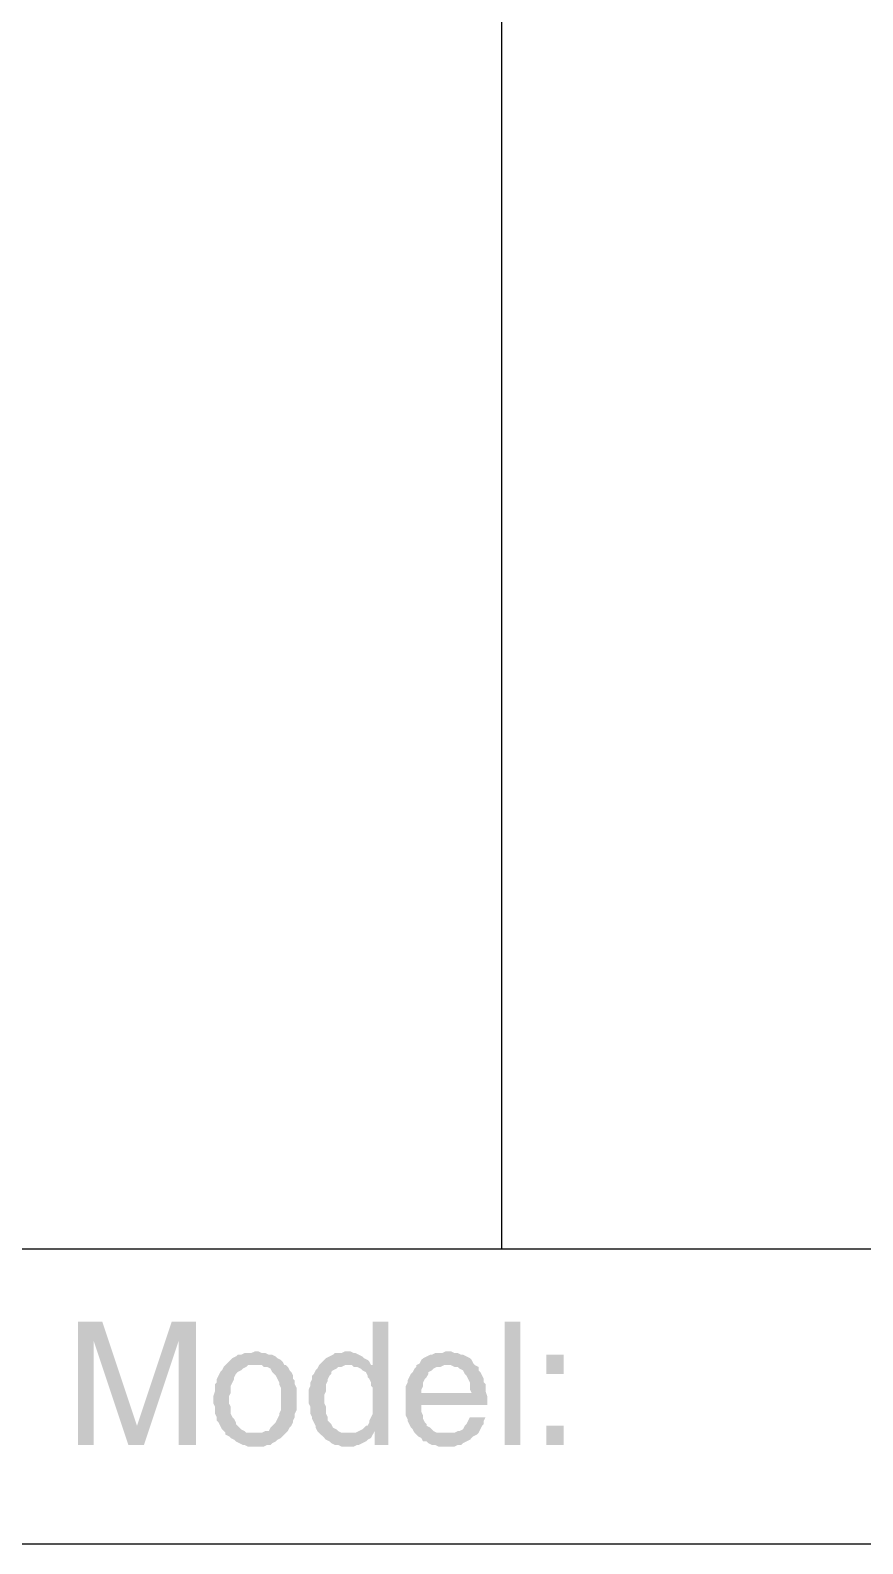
# Model space of a CAD drawing. Header units: millimetres. Extents: x 7018 to 13530, y 4187 to 5692.
# Drawn here: x 8433.1 to 8454.77, y 4552.28 to 4591.68 of the extents above; entities that cross this region are included whole.
import ezdxf

# ---------------------------------------------------------------- set-up
doc = ezdxf.new("R2010")
doc.units = ezdxf.units.MM

msp = doc.modelspace()

# ---------------------------------------------------------------- hatches: boundary and pattern name
at = {"transparency": 33554559}
for points in [[(8434.98, 4558.061), (8434.348, 4558.061), (8434.348, 4554.857), (8434.754, 4554.857), (8434.754, 4557.565)], [(8434.98, 4558.061), (8434.754, 4557.565), (8435.657, 4554.857), (8435.882, 4555.354)], [(8437.417, 4558.061), (8436.785, 4558.061), (8435.882, 4555.354), (8435.657, 4554.857), (8436.063, 4554.857), (8436.966, 4557.565), (8436.966, 4557.565)], [(8437.417, 4558.061), (8436.966, 4557.565), (8436.966, 4554.857), (8437.417, 4554.857)], [(8442.427, 4558.061), (8442.02, 4558.061), (8442.02, 4556.888), (8441.704, 4556.843), (8441.75, 4556.798), (8441.84, 4556.753), (8441.885, 4556.662), (8441.885, 4556.617), (8441.93, 4556.572), (8441.975, 4556.482), (8441.975, 4556.392), (8442.02, 4556.346), (8442.02, 4555.669), (8441.975, 4555.579), (8441.93, 4555.489), (8441.93, 4555.444), (8441.885, 4555.354), (8441.84, 4555.354), (8441.795, 4555.308), (8441.75, 4555.263), (8441.659, 4555.218), (8442.066, 4555.218), (8442.066, 4554.857), (8442.427, 4554.857)], [(8445.45, 4554.857), (8445.45, 4558.061), (8445.857, 4558.061), (8445.857, 4554.857)], [(8438.951, 4557.294), (8438.951, 4557.294), (8438.861, 4557.249), (8438.681, 4557.249), (8438.59, 4557.204), (8438.5, 4557.204), (8438.455, 4557.159), (8438.365, 4557.114), (8438.32, 4557.069), (8438.229, 4556.978), (8438.184, 4556.933), (8438.184, 4556.933), (8438.139, 4556.888), (8438.094, 4556.798), (8438.049, 4556.753), (8438.004, 4556.662), (8437.958, 4556.572), (8437.958, 4556.482), (8437.913, 4556.437), (8437.913, 4556.256), (8437.868, 4556.121), (8437.868, 4556.031), (8437.868, 4555.94), (8437.913, 4555.85), (8437.913, 4555.669), (8437.958, 4555.579), (8437.958, 4555.489), (8438.004, 4555.444), (8438.049, 4555.354), (8438.094, 4555.263), (8438.139, 4555.218), (8438.184, 4555.173), (8438.184, 4555.128), (8438.951, 4555.173), (8438.726, 4555.173), (8438.681, 4555.218), (8438.59, 4555.263), (8438.545, 4555.308), (8438.455, 4555.399), (8438.455, 4555.444), (8438.41, 4555.534), (8438.365, 4555.579), (8438.32, 4555.669), (8438.32, 4555.85), (8438.274, 4555.94), (8438.274, 4556.121), (8438.32, 4556.211), (8438.32, 4556.392), (8438.365, 4556.482), (8438.41, 4556.572), (8438.41, 4556.617), (8438.455, 4556.707), (8438.5, 4556.753), (8438.59, 4556.798), (8438.635, 4556.843), (8438.726, 4556.888), (8438.771, 4556.933), (8439.719, 4556.933), (8439.674, 4557.023), (8439.628, 4557.069), (8439.538, 4557.114), (8439.493, 4557.159), (8439.403, 4557.204), (8439.312, 4557.204), (8439.222, 4557.249), (8439.132, 4557.249), (8439.042, 4557.294)], [(8441.343, 4557.294), (8441.298, 4557.294), (8441.208, 4557.249), (8441.027, 4557.249), (8440.982, 4557.204), (8440.892, 4557.159), (8440.802, 4557.114), (8440.757, 4557.069), (8440.712, 4557.023), (8440.621, 4556.933), (8441.479, 4556.933), (8441.524, 4556.888), (8441.614, 4556.888), (8441.704, 4556.843), (8442.02, 4556.888), (8442.02, 4556.933), (8441.975, 4556.933), (8441.93, 4557.023), (8441.885, 4557.069), (8441.795, 4557.114), (8441.75, 4557.159), (8441.659, 4557.204), (8441.569, 4557.249), (8441.524, 4557.249), (8441.434, 4557.294)], [(8443.961, 4557.294), (8443.916, 4557.294), (8443.826, 4557.249), (8443.645, 4557.249), (8443.555, 4557.204), (8443.51, 4557.204), (8443.419, 4557.159), (8443.329, 4557.114), (8443.284, 4557.069), (8443.239, 4556.978), (8443.149, 4556.933), (8444.051, 4556.933), (8444.142, 4556.888), (8444.232, 4556.888), (8444.277, 4556.843), (8444.367, 4556.798), (8444.412, 4556.707), (8444.412, 4556.707), (8444.458, 4556.662), (8444.503, 4556.572), (8444.548, 4556.482), (8444.548, 4556.301), (8444.593, 4556.211), (8442.878, 4556.211), (8442.878, 4555.624), (8442.923, 4555.534), (8442.923, 4555.489), (8442.968, 4555.399), (8443.013, 4555.308), (8443.058, 4555.263), (8443.104, 4555.173), (8443.149, 4555.128), (8443.961, 4555.173), (8443.69, 4555.173), (8443.6, 4555.218), (8443.555, 4555.263), (8443.51, 4555.308), (8443.419, 4555.354), (8443.419, 4555.399), (8443.374, 4555.444), (8443.329, 4555.534), (8443.329, 4555.624), (8443.284, 4555.715), (8443.284, 4555.895), (8444.999, 4555.895), (8444.999, 4556.121), (8444.954, 4556.256), (8444.954, 4556.437), (8444.909, 4556.482), (8444.909, 4556.572), (8444.864, 4556.662), (8444.819, 4556.753), (8444.773, 4556.798), (8444.773, 4556.888), (8444.683, 4556.933), (8444.638, 4556.978), (8444.593, 4557.069), (8444.548, 4557.114), (8444.458, 4557.159), (8444.367, 4557.204), (8444.322, 4557.204), (8444.232, 4557.249), (8444.142, 4557.249), (8444.051, 4557.294)], [(8446.985, 4556.707), (8446.985, 4557.204), (8446.534, 4557.204), (8446.534, 4556.707)], [(8439.719, 4556.933), (8438.951, 4556.933), (8439.132, 4556.933), (8439.177, 4556.888), (8439.267, 4556.888), (8439.358, 4556.843), (8439.403, 4556.753), (8439.448, 4556.707), (8439.493, 4556.662), (8439.538, 4556.572), (8439.583, 4556.482), (8439.583, 4556.437), (8439.628, 4556.346), (8439.628, 4555.76), (8439.583, 4555.669), (8439.583, 4555.624), (8439.538, 4555.534), (8439.493, 4555.444), (8439.448, 4555.399), (8439.403, 4555.354), (8439.358, 4555.308), (8439.312, 4555.218), (8439.222, 4555.218), (8439.132, 4555.173), (8438.951, 4555.173), (8438.184, 4555.128), (8438.274, 4555.083), (8438.32, 4555.038), (8438.41, 4554.992), (8438.455, 4554.947), (8438.545, 4554.902), (8438.635, 4554.857), (8438.681, 4554.857), (8438.771, 4554.812), (8439.177, 4554.812), (8439.267, 4554.857), (8439.358, 4554.857), (8439.403, 4554.902), (8439.493, 4554.947), (8439.538, 4554.992), (8439.628, 4555.038), (8439.674, 4555.083), (8439.764, 4555.173), (8439.764, 4555.173), (8439.809, 4555.218), (8439.854, 4555.308), (8439.899, 4555.354), (8439.944, 4555.444), (8439.944, 4555.489), (8439.989, 4555.579), (8439.989, 4555.669), (8440.035, 4555.76), (8440.035, 4556.031), (8440.035, 4556.346), (8439.989, 4556.437), (8439.989, 4556.527), (8439.944, 4556.572), (8439.944, 4556.662), (8439.899, 4556.753), (8439.854, 4556.798), (8439.809, 4556.888), (8439.764, 4556.933)], [(8440.621, 4556.933), (8440.576, 4556.843), (8440.531, 4556.798), (8440.486, 4556.707), (8440.441, 4556.662), (8440.441, 4556.572), (8440.396, 4556.482), (8440.396, 4556.392), (8440.351, 4556.301), (8440.351, 4555.94), (8440.396, 4555.85), (8440.396, 4555.669), (8440.441, 4555.579), (8440.441, 4555.534), (8440.486, 4555.444), (8440.531, 4555.354), (8440.531, 4555.308), (8440.576, 4555.218), (8440.621, 4555.173), (8440.712, 4555.083), (8440.757, 4555.038), (8440.802, 4554.992), (8440.892, 4554.947), (8440.937, 4554.902), (8441.027, 4554.857), (8441.118, 4554.857), (8441.208, 4554.812), (8441.524, 4554.812), (8441.614, 4554.857), (8441.659, 4554.857), (8441.75, 4554.902), (8441.84, 4554.947), (8441.885, 4554.992), (8441.975, 4555.038), (8442.02, 4555.128), (8441.389, 4555.173), (8441.208, 4555.173), (8441.118, 4555.218), (8441.073, 4555.263), (8440.982, 4555.308), (8440.937, 4555.399), (8440.892, 4555.444), (8440.847, 4555.489), (8440.847, 4555.579), (8440.802, 4555.669), (8440.802, 4555.85), (8440.757, 4555.94), (8440.757, 4556.166), (8440.802, 4556.256), (8440.802, 4556.437), (8440.847, 4556.527), (8440.847, 4556.572), (8440.892, 4556.662), (8440.937, 4556.707), (8440.937, 4556.753), (8440.982, 4556.798), (8441.073, 4556.843), (8441.118, 4556.888), (8441.208, 4556.888), (8441.298, 4556.933), (8441.389, 4556.933)], [(8443.149, 4556.933), (8443.149, 4556.888), (8443.104, 4556.843), (8443.058, 4556.753), (8443.013, 4556.707), (8442.968, 4556.617), (8442.923, 4556.527), (8442.923, 4556.482), (8442.878, 4556.392), (8442.878, 4556.211), (8443.284, 4556.211), (8443.284, 4556.301), (8443.329, 4556.392), (8443.329, 4556.482), (8443.374, 4556.572), (8443.419, 4556.617), (8443.465, 4556.707), (8443.465, 4556.753), (8443.555, 4556.798), (8443.6, 4556.843), (8443.69, 4556.888), (8443.781, 4556.888), (8443.871, 4556.933), (8443.961, 4556.933)], [(8444.954, 4555.579), (8444.548, 4555.579), (8444.503, 4555.489), (8444.458, 4555.399), (8444.412, 4555.354), (8444.367, 4555.263), (8444.277, 4555.218), (8444.232, 4555.218), (8444.142, 4555.173), (8443.961, 4555.173), (8443.149, 4555.128), (8443.149, 4555.128), (8443.194, 4555.083), (8443.284, 4555.038), (8443.329, 4554.947), (8443.419, 4554.947), (8443.465, 4554.902), (8443.555, 4554.857), (8443.645, 4554.857), (8443.735, 4554.812), (8444.142, 4554.812), (8444.232, 4554.857), (8444.322, 4554.857), (8444.367, 4554.902), (8444.458, 4554.947), (8444.548, 4554.992), (8444.593, 4555.038), (8444.638, 4555.083), (8444.728, 4555.128), (8444.773, 4555.173), (8444.819, 4555.263), (8444.864, 4555.354), (8444.909, 4555.399), (8444.909, 4555.489)], [(8446.985, 4554.857), (8446.985, 4555.354), (8446.534, 4555.354), (8446.534, 4554.857)], [(8441.659, 4555.218), (8441.569, 4555.173), (8441.389, 4555.173), (8442.02, 4555.128), (8442.066, 4555.218)]]:
    msp.add_hatch(color=256, dxfattribs=at).paths.add_polyline_path(points)

# ---------------------------------------------------------------- linework, layer by layer
msp.add_line((8445.37, 4815.918), (8445.37, 4559.957))
for points in [[(8430.963, 4559.957), (8827.401, 4559.957)], [(8430.963, 4552.285), (8727.093, 4552.285)]]:
    msp.add_lwpolyline(points)

doc.saveas('drawing.dxf')
